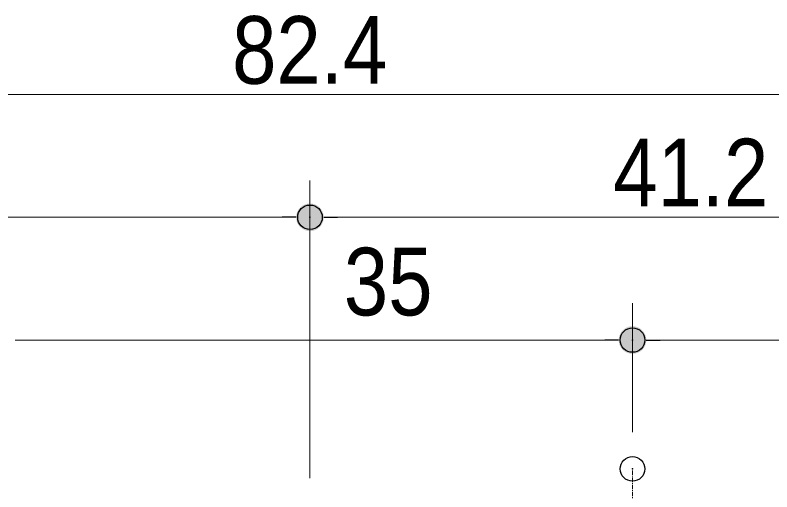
# Model space of a CAD drawing. Units: millimetres, scale not verified. Extents: x -4547 to 4547, y -2284 to 2284.
# Drawn here: x -447.1 to -139.1, y 725.3 to 919.5 of the extents above; entities that cross this region are included whole.
import ezdxf
from ezdxf.enums import TextEntityAlignment as Align

# ---------------------------------------------------------------- set-up
doc = ezdxf.new("R2010")
doc.units = ezdxf.units.MM
doc.header["$LTSCALE"] = 20
doc.header["$PDMODE"] = 32
doc.header["$PDSIZE"] = 10
doc.linetypes.add('USER2', pattern=[2.91, 1.76, -0.4, 0.35, -0.4])
for name, color, linetype, lineweight in [('0-1_3一般', 7, 'Continuous', 15), ('0-2_2寸法-1', 7, 'Continuous', 15), ('0-3_0', 7, 'Continuous', 25), ('0-5_2寸法-2', 7, 'Continuous', 15)]:
    doc.layers.add(name, color=color, linetype=linetype, lineweight=lineweight)
doc.layers.add('0-4_Defpoints', color=7, linetype='Continuous')
doc.styles.add('ＭＳ Ｐゴシック', font='')
doc.styles.get('ＭＳ Ｐゴシック').set_extended_font_data('MS PGothic')

# ---------------------------------------------------------------- blocks, each defined once
blk = doc.blocks.new('グループ-55')
at = {"layer": '0-1_3一般', "linetype": 'USER2'}
blk.add_line((22895.7, 8244.4), (22895.7, 14694), dxfattribs=at)
blk = doc.blocks.new('グループ-65')
at = {"layer": '0-1_3一般'}
blk.add_blockref('グループ-55', (0, 0), dxfattribs=at)
blk = doc.blocks.new('_Dot')
at = {"layer": '0-3_0'}
blk.add_line((-10, 0), (-20, 0), dxfattribs=at)
for points in [[(0, 0), (-8.76, 4.82), (-8.09, 5.88)], [(0, 0), (-8.09, 5.88), (-7.29, 6.85)], [(0, 0), (-7.29, 6.85), (-6.37, 7.71)], [(0, 0), (-6.37, 7.71), (-5.36, 8.44)], [(0, 0), (-5.36, 8.44), (-4.26, 9.05)], [(0, 0), (-4.26, 9.05), (-3.09, 9.51)], [(0, 0), (-3.09, 9.51), (-1.87, 9.82)], [(0, 0), (-1.87, 9.82), (-0.63, 9.98)], [(0, 0), (-0.63, 9.98), (0.63, 9.98)], [(0, 0), (0.63, 9.98), (1.87, 9.82)], [(0, 0), (1.87, 9.82), (3.09, 9.51)], [(0, 0), (3.09, 9.51), (4.26, 9.05)], [(0, 0), (4.26, 9.05), (5.36, 8.44)], [(0, 0), (5.36, 8.44), (6.37, 7.71)], [(0, 0), (6.37, 7.71), (7.29, 6.85)], [(0, 0), (7.29, 6.85), (8.09, 5.88)], [(0, 0), (8.09, 5.88), (8.76, 4.82)], [(0, 0), (-10, 0), (-9.92, 1.25)], [(0, 0), (-9.92, -1.25), (-10, 0)], [(0, 0), (-9.92, 1.25), (-9.69, 2.49)], [(0, 0), (-9.69, -2.49), (-9.92, -1.25)], [(0, 0), (-9.69, 2.49), (-9.3, 3.68)], [(0, 0), (-9.3, -3.68), (-9.69, -2.49)], [(0, 0), (-9.3, 3.68), (-8.76, 4.82)], [(0, 0), (-8.76, -4.82), (-9.3, -3.68)], [(0, 0), (-8.09, -5.88), (-8.76, -4.82)], [(0, 0), (-7.29, -6.85), (-8.09, -5.88)], [(0, 0), (-6.37, -7.71), (-7.29, -6.85)], [(0, 0), (-5.36, -8.44), (-6.37, -7.71)], [(0, 0), (-4.26, -9.05), (-5.36, -8.44)], [(0, 0), (-3.09, -9.51), (-4.26, -9.05)], [(0, 0), (-1.87, -9.82), (-3.09, -9.51)], [(0, 0), (-0.63, -9.98), (-1.87, -9.82)], [(0, 0), (0.63, -9.98), (-0.63, -9.98)], [(0, 0), (8.76, 4.82), (9.3, 3.68)], [(0, 0), (9.3, 3.68), (9.69, 2.49)], [(0, 0), (9.69, 2.49), (9.92, 1.25)], [(0, 0), (9.92, 1.25), (10, 0)], [(0, 0), (1.87, -9.82), (0.63, -9.98)], [(0, 0), (3.09, -9.51), (1.87, -9.82)], [(0, 0), (4.26, -9.05), (3.09, -9.51)], [(0, 0), (5.36, -8.44), (4.26, -9.05)], [(0, 0), (6.37, -7.71), (5.36, -8.44)], [(0, 0), (7.29, -6.85), (6.37, -7.71)], [(0, 0), (8.09, -5.88), (7.29, -6.85)], [(0, 0), (8.76, -4.82), (8.09, -5.88)], [(0, 0), (9.3, -3.68), (8.76, -4.82)], [(0, 0), (9.69, -2.49), (9.3, -3.68)], [(0, 0), (9.92, -1.25), (9.69, -2.49)], [(0, 0), (10, 0), (9.92, -1.25)]]:
    blk.add_solid(points, dxfattribs=at)

msp = doc.modelspace()

# ---------------------------------------------------------------- linework, layer by layer
at = {"layer": '0-2_2寸法-1'}
for p, q in [((-624.83, 887.18), (-29.34, 887.18)), ((-327.09, 730.95), (-327.09, 852.18)), ((-327.09, 730.95), (-327.09, 852.18)), ((-624.83, 837.18), (-338.34, 837.18)), ((-315.83, 837.18), (-29.34, 837.18)), ((-195.84, 749.7), (-195.84, 802.18)), ((-184.58, 787.18), (-29.34, 787.18))]:
    msp.add_line(p, q, dxfattribs=at)
at = {"layer": '0-4_Defpoints'}
for p in [(-327.09, 837.18), (-195.84, 787.18), (-195.84, 734.7)]:
    msp.add_point(p, dxfattribs=at)
at = {"layer": '0-5_2寸法-2'}
for p, q in [((-195.84, 749.7), (-195.84, 802.18)), ((-447.08, 787.18), (-207.09, 787.18))]:
    msp.add_line(p, q, dxfattribs=at)

# ---------------------------------------------------------------- block references
at = {"layer": '0-1_3一般', "xscale": 0.05, "yscale": 0.05}
msp.add_blockref('グループ-65', (-1340.62, 0), dxfattribs=at)
at = {"layer": '0-2_2寸法-1', "xscale": 0.5627563, "yscale": 0.5627563}
msp.add_blockref('_Dot', (-327.09, 837.18), dxfattribs=at)
at = {"layer": '0-2_2寸法-1', "xscale": 0.5627563, "yscale": 0.5627563, "rotation": 180}
for p in [(-327.09, 837.18), (-195.84, 787.18)]:
    msp.add_blockref('_Dot', p, dxfattribs=at)
at = {"layer": '0-5_2寸法-2', "xscale": 0.5627563, "yscale": 0.5627563}
msp.add_blockref('_Dot', (-195.84, 787.18), dxfattribs=at)

# ---------------------------------------------------------------- texts
at = {"layer": '0-2_2寸法-1', "style": 'ＭＳ Ｐゴシック', "width": 0.9}
for s, p in [('82.4', (-358.79, 883.29)), ('41.2', (-203.71, 833.36))]:
    msp.add_text(s, height=27.57, dxfattribs=at).set_placement(p, align=Align.BOTTOM_LEFT)
at = {"layer": '0-5_2寸法-2', "style": 'ＭＳ Ｐゴシック', "width": 0.9}
msp.add_text('35', height=27.57, dxfattribs=at).set_placement((-313.32, 788.94), align=Align.BOTTOM_LEFT)

doc.saveas('drawing.dxf')
